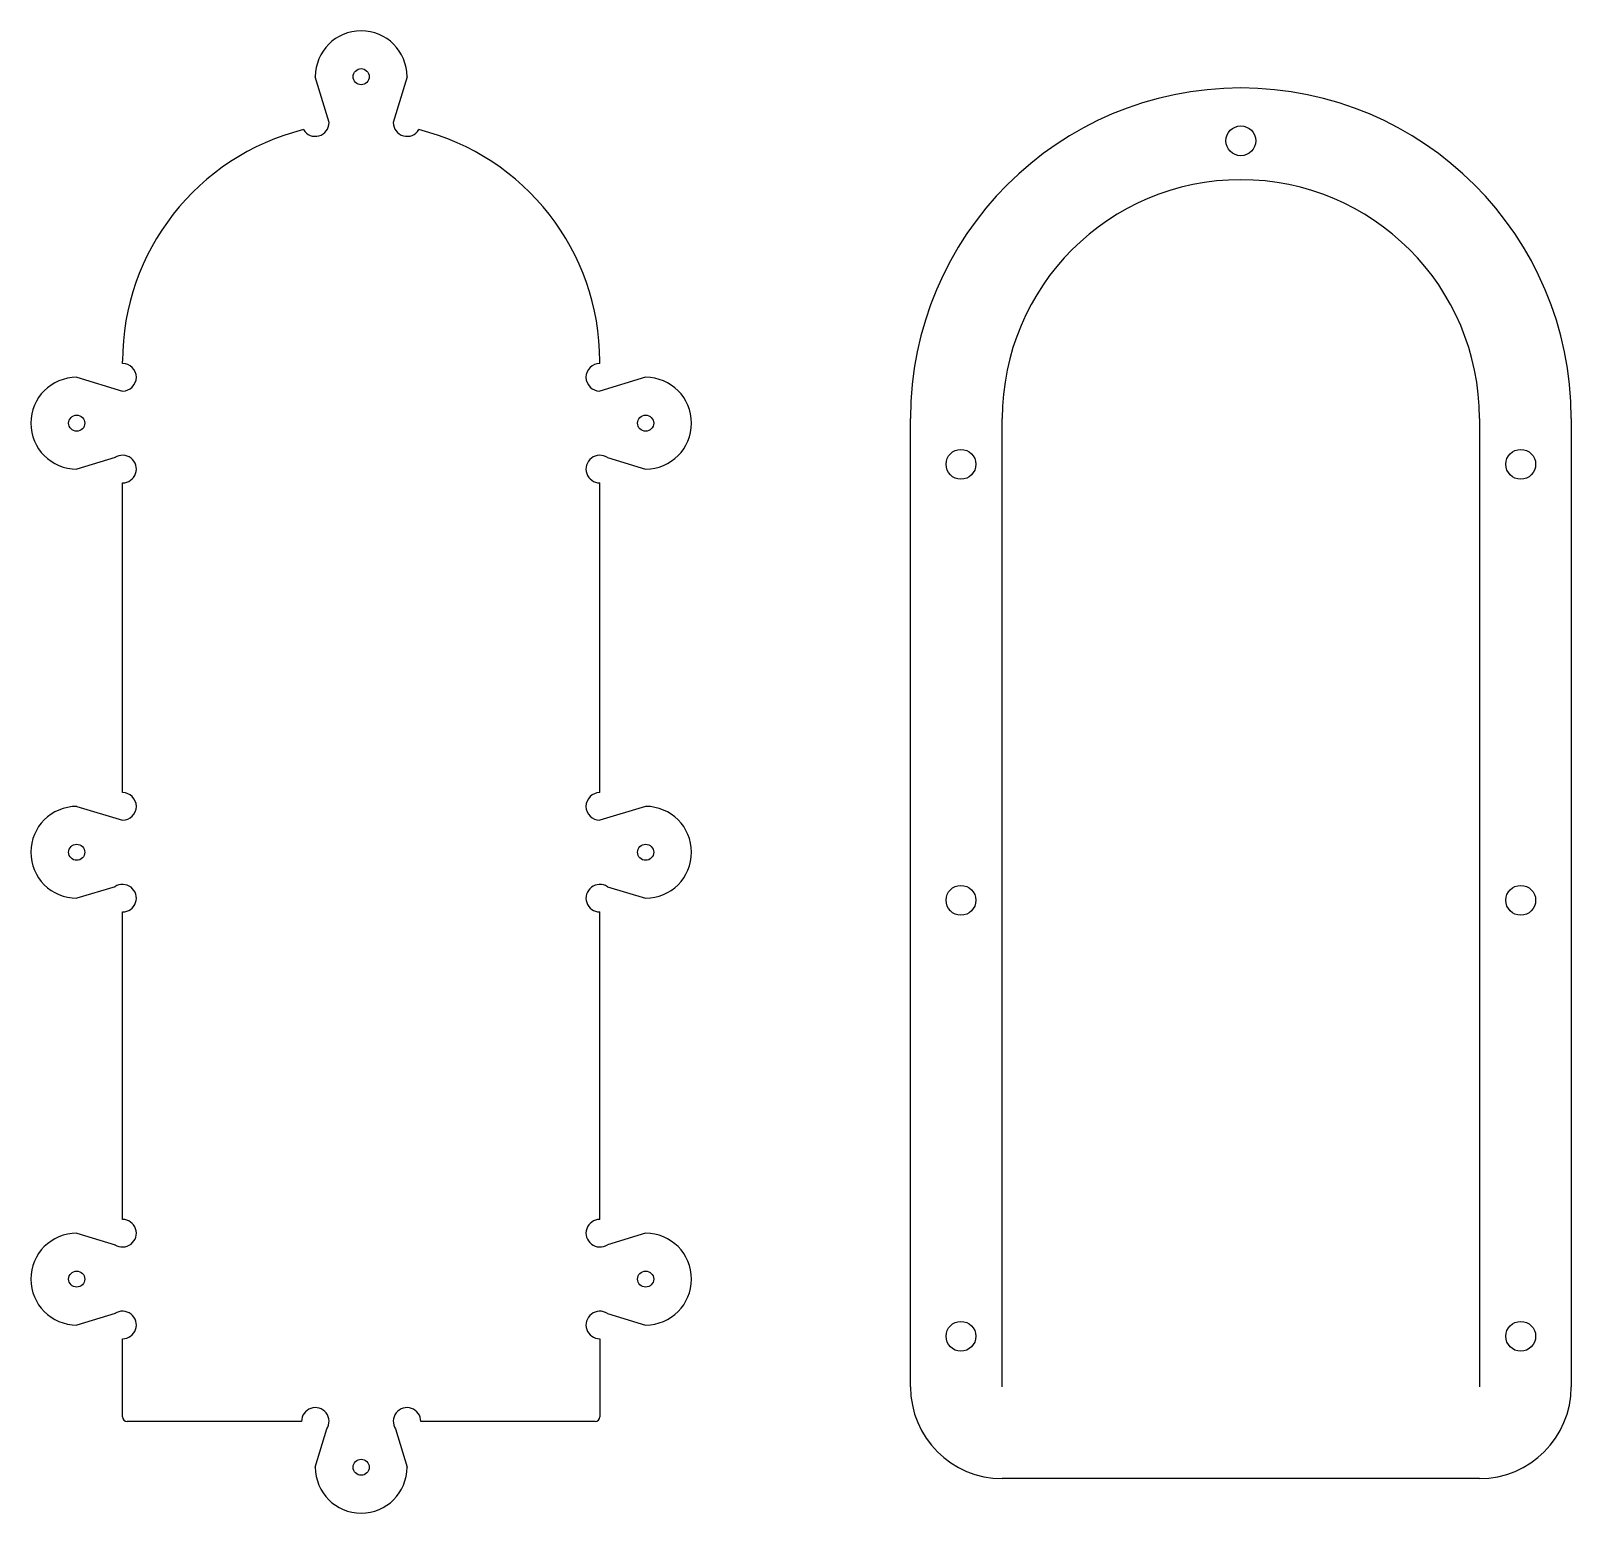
# Model space of a CAD drawing. Header units: millimetres. Extents: x 62 to 398, y -4 to 319.
import ezdxf

# ---------------------------------------------------------------- set-up
doc = ezdxf.new("R2010")
doc.units = ezdxf.units.MM
doc.layers.add('Outline', color=7, linetype='Continuous')

msp = doc.modelspace()

# ---------------------------------------------------------------- linework, layer by layer
at = {"color": 1}
for p, q in [((127.36, 299.31), (124.36, 309.31)), ((144.36, 309.31), (141.36, 299.31)), ((82.36, 246.81), (82.36, 247.31)), ((186.36, 246.81), (186.36, 247.31)), ((72.36, 243.81), (82.36, 240.81)), ((196.36, 243.81), (186.36, 240.81)), ((254.08, 23.85), (254.08, 234.85)), ((398.08, 234.85), (398.08, 23.85)), ((80.71, 226.31), (72.36, 223.81)), ((188.01, 226.31), (196.36, 223.81)), ((82.36, 153.31), (82.36, 220.81)), ((186.36, 153.31), (186.36, 220.81)), ((72.36, 150.31), (82.36, 147.31)), ((196.36, 150.31), (186.36, 147.31)), ((80.71, 132.81), (72.36, 130.31)), ((188.01, 132.81), (196.36, 130.31)), ((82.36, 60.31), (82.36, 127.31)), ((186.36, 60.31), (186.36, 127.31)), ((72.36, 57.31), (80.71, 54.8)), ((196.36, 57.31), (188.01, 54.8)), ((80.71, 39.81), (72.36, 37.31)), ((188.01, 39.81), (196.36, 37.31)), ((82.36, 17.31), (82.36, 34.31)), ((186.36, 34.31), (186.36, 17.31)), ((121.36, 16.31), (83.36, 16.31)), ((124.36, 6.31), (126.86, 14.65)), ((141.86, 14.65), (144.36, 6.31)), ((185.36, 16.31), (147.36, 16.31)), ((378.08, 3.85), (274.08, 3.85))]:
    msp.add_line(p, q, dxfattribs=at)
for centre, radius in [((134.36, 309.31), 1.75), ((326.08, 295.35), 3.25), ((72.36, 233.81), 1.75), ((196.36, 233.81), 1.75), ((265.08, 224.85), 3.25), ((387.08, 224.85), 3.25), ((72.36, 140.31), 1.75), ((196.36, 140.31), 1.75), ((265.08, 129.85), 3.25), ((387.08, 129.85), 3.25), ((72.36, 47.31), 1.75), ((196.36, 47.31), 1.75), ((265.08, 34.85), 3.25), ((387.08, 34.85), 3.25), ((134.36, 6.31), 1.75)]:
    msp.add_circle(centre, radius, dxfattribs=at)
for centre, radius, start, end in [((134.36, 309.31), 10, 90, 180), ((134.36, 309.31), 10, 0, 90), ((326.08, 234.85), 72, 90, 180), ((326.08, 234.85), 72, 0, 90), ((124.36, 299.31), 3, 210.9497, 0), ((144.36, 299.31), 3, 180, 329.0503), ((134.36, 247.31), 52, 103.992, 180), ((134.36, 247.31), 52, 0, 76.008), ((82.36, 243.81), 3, 270, 90), ((186.36, 243.81), 3, 90, 270), ((72.36, 233.81), 10, 90, 180), ((196.36, 233.81), 10, 0, 90), ((72.36, 233.81), 10, 180, 270), ((196.36, 233.81), 10, 270, 0), ((82.36, 223.81), 3, 270, 123.3985), ((186.36, 223.81), 3, 56.6015, 270), ((82.36, 150.31), 3, 270, 90), ((186.36, 150.31), 3, 90, 270), ((72.36, 140.31), 10, 90, 180), ((196.36, 140.31), 10, 0, 90), ((72.36, 140.31), 10, 180, 270), ((196.36, 140.31), 10, 270, 0), ((82.36, 130.31), 3, 270, 123.3985), ((186.36, 130.31), 3, 56.6015, 270), ((72.36, 47.31), 10, 90, 180), ((82.36, 57.31), 3, 236.6015, 90), ((186.36, 57.31), 3, 90, 303.3985), ((196.36, 47.31), 10, 0, 90), ((72.36, 47.31), 10, 180, 270), ((196.36, 47.31), 10, 270, 0), ((82.36, 37.31), 3, 270, 123.3985), ((186.36, 37.31), 3, 56.6015, 270), ((274.08, 23.85), 20, 180, 270), ((378.08, 23.85), 20, 270, 360), ((83.36, 17.31), 1, 180, 270), ((124.36, 16.31), 3, 326.6015, 180), ((144.36, 16.31), 3, 0, 213.3985), ((185.36, 17.31), 1, 270, 0), ((134.36, 6.31), 10, 180, 270), ((134.36, 6.31), 10, 270, 360)]:
    msp.add_arc(centre, radius, start, end, dxfattribs=at)
at = {"layer": 'Outline'}
for p, q in [((274.08, 23.85), (274.08, 234.85)), ((378.08, 234.85), (378.08, 23.85))]:
    msp.add_line(p, q, dxfattribs=at)
for start, end in [(90, 180), (0, 90)]:
    msp.add_arc((326.08, 234.85), 52, start, end, dxfattribs=at)

doc.saveas('drawing.dxf')
